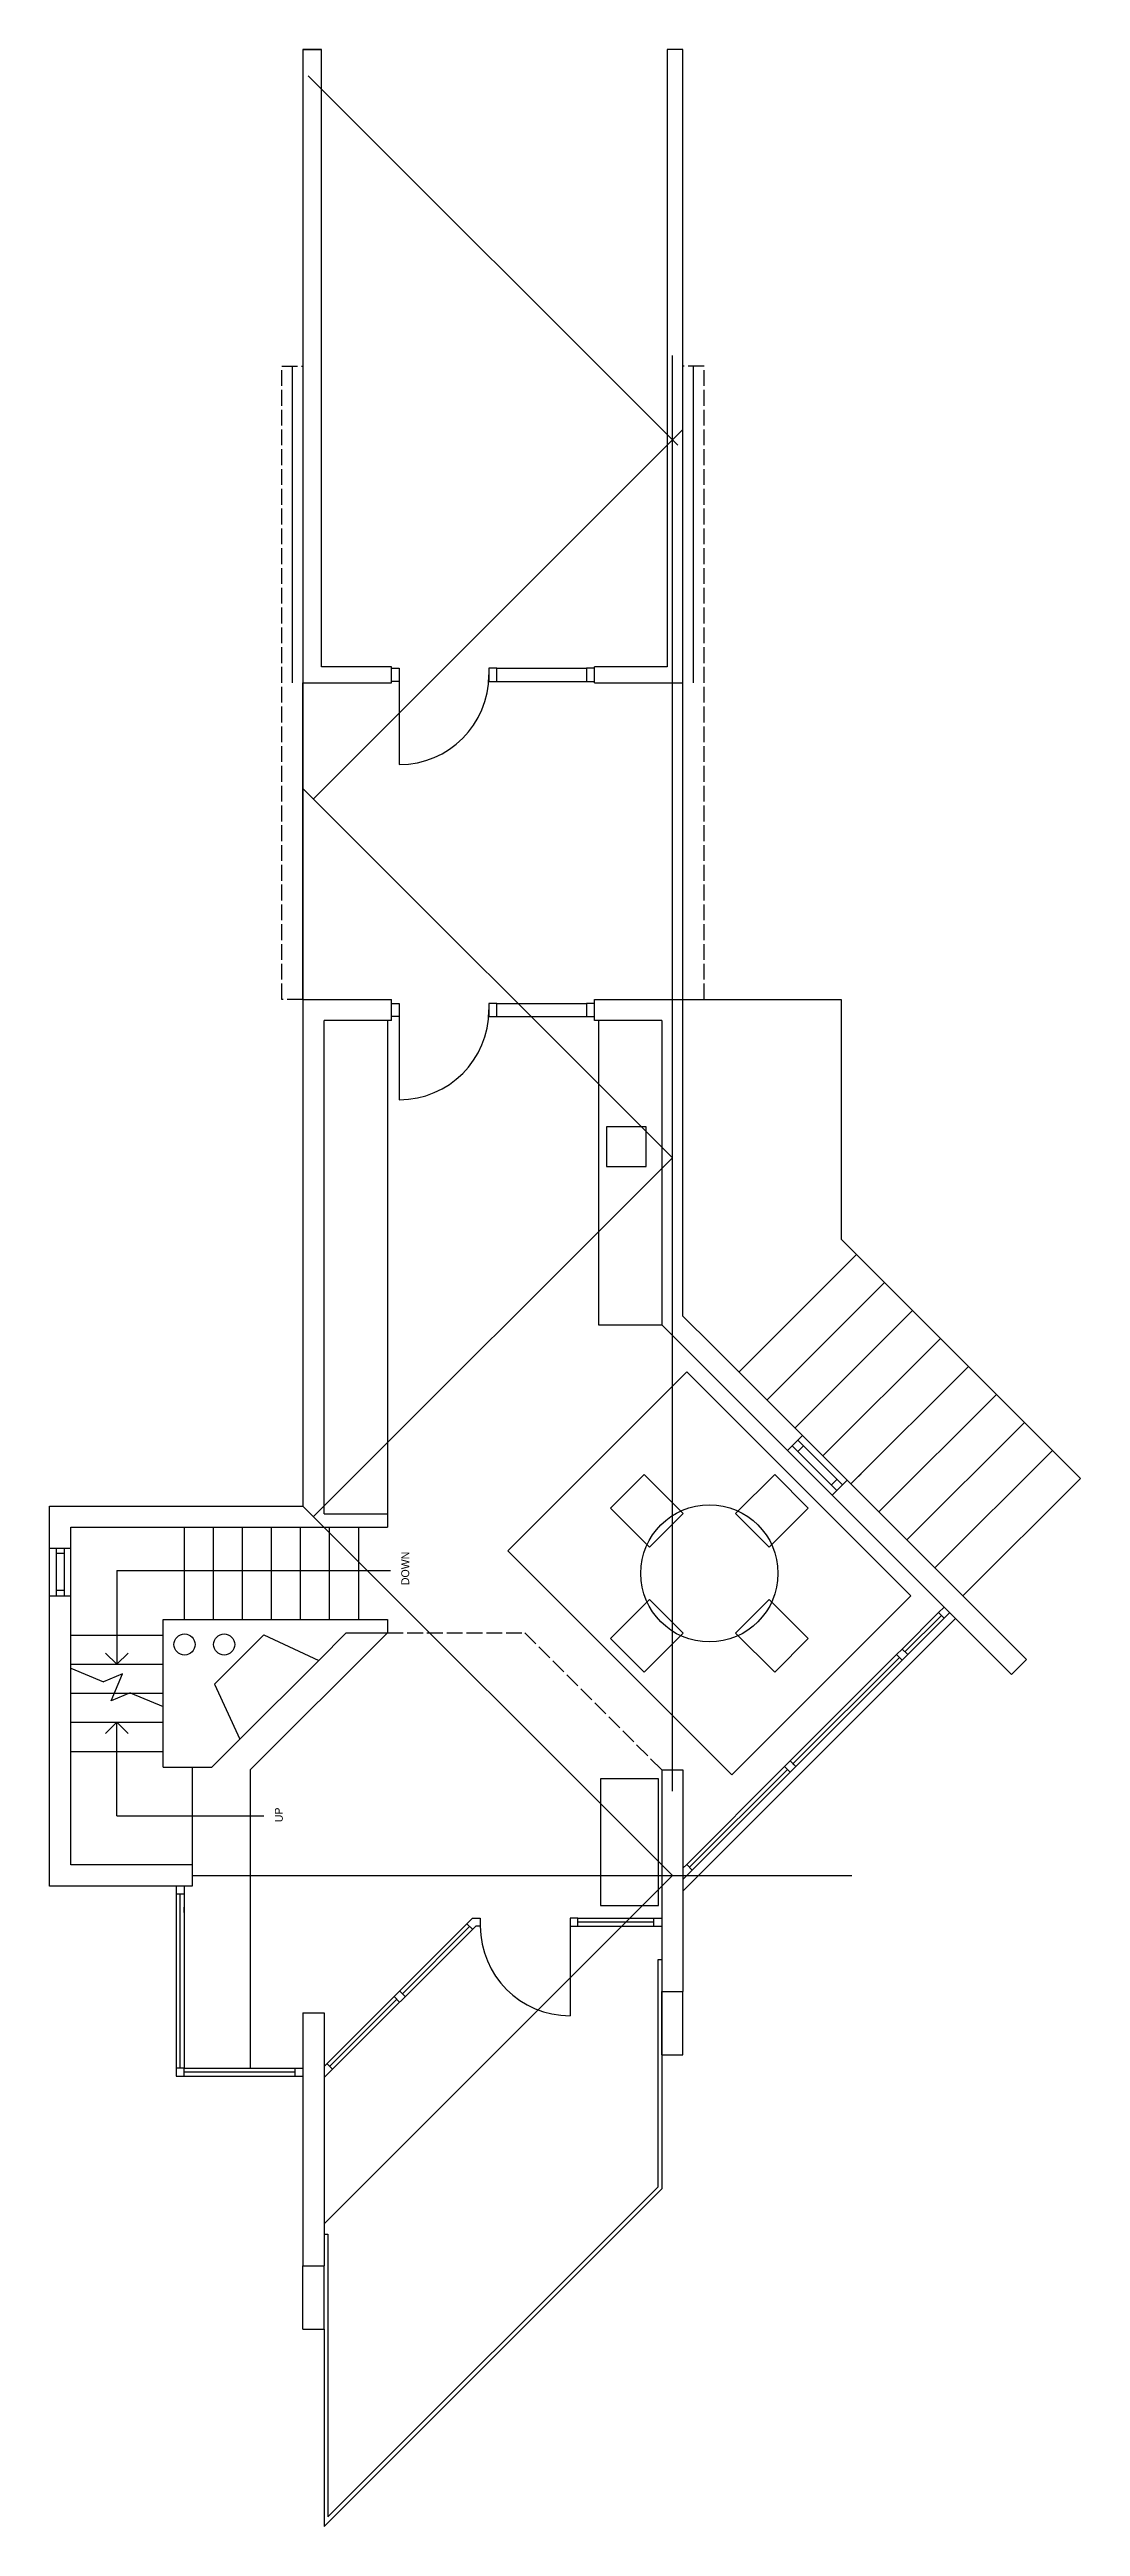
# Model space of a CAD drawing. Header units: inches. Extents: x -16498 to 2265, y 141 to 7454.
# Drawn here: x -15775 to -15384, y 927 to 1865 of the extents above; entities that cross this region are included whole.
import ezdxf

# ---------------------------------------------------------------- set-up
doc = ezdxf.new("R2010")
doc.units = ezdxf.units.IN
doc.header["$LTSCALE"] = 0.5
doc.header["$MEASUREMENT"] = 0
doc.linetypes.add('ACAD_ISO02W100', pattern=[15, 12, -3])
doc.layers.get('0').update_dxf_attribs({"color": 253})
for name, color, linetype in [('A-doors', 254, 'Continuous'), ('A-Elev-North', 7, 'Continuous'), ('A-Elev-South', 7, 'Continuous'), ('A-furniture', 33, 'Continuous'), ('A-glazing', 252, 'Continuous'), ('A-millwork', 252, 'Continuous'), ('A-soffit', 251, 'ACAD_ISO02W100'), ('A-stairs', 252, 'Continuous'), ('A-text', 254, 'Continuous'), ('A-walls', 7, 'Continuous'), ('construction', 160, 'Continuous')]:
    doc.layers.add(name, color=color, linetype=linetype)

msp = doc.modelspace()

# ---------------------------------------------------------------- linework, layer by layer
for p, q in [((-15678.96, 1625.27), (-15678.96, 1505.27)), ((-15678.96, 1505.27), (-15678.96, 1625.27)), ((-15534.96, 1505.27), (-15534.96, 1625.27))]:
    msp.add_line(p, q)
at = {"layer": 'A-doors'}
for p, q in [((-15682.96, 1625.27), (-15682.96, 1745.27)), ((-15530.96, 1625.27), (-15530.96, 1745.27)), ((-15645.46, 1630.77), (-15642.46, 1630.77)), ((-15645.46, 1625.77), (-15645.46, 1630.77)), ((-15642.46, 1625.77), (-15645.46, 1625.77)), ((-15642.46, 1630.77), (-15642.46, 1625.77)), ((-15642.46, 1628.27), (-15642.46, 1594.27)), ((-15605.46, 1630.77), (-15608.46, 1630.77)), ((-15608.46, 1630.77), (-15608.46, 1625.77)), ((-15608.46, 1625.77), (-15605.46, 1625.77)), ((-15605.46, 1625.77), (-15605.46, 1630.77)), ((-15605.46, 1630.77), (-15571.46, 1630.77)), ((-15605.46, 1625.77), (-15571.46, 1625.77)), ((-15568.46, 1630.77), (-15571.46, 1630.77)), ((-15571.46, 1630.77), (-15571.46, 1625.77)), ((-15571.46, 1625.77), (-15568.46, 1625.77)), ((-15568.46, 1625.77), (-15568.46, 1630.77)), ((-15645.46, 1503.77), (-15642.46, 1503.77)), ((-15645.46, 1498.77), (-15645.46, 1503.77)), ((-15642.46, 1503.77), (-15642.46, 1498.77)), ((-15605.46, 1503.77), (-15608.46, 1503.77)), ((-15608.46, 1503.77), (-15608.46, 1498.77)), ((-15605.46, 1498.77), (-15605.46, 1503.77)), ((-15568.46, 1503.77), (-15571.46, 1503.77)), ((-15571.46, 1503.77), (-15571.46, 1498.77)), ((-15568.46, 1498.77), (-15568.46, 1503.77)), ((-15642.46, 1498.77), (-15645.46, 1498.77)), ((-15642.46, 1501.27), (-15642.46, 1467.27)), ((-15608.46, 1498.77), (-15605.46, 1498.77)), ((-15571.46, 1498.77), (-15568.46, 1498.77)), ((-15574.75, 1157.11), (-15577.75, 1157.11)), ((-15577.75, 1157.11), (-15577.75, 1154.11)), ((-15574.75, 1154.11), (-15574.75, 1157.11)), ((-15545.96, 1154.11), (-15545.96, 1157.11)), ((-15577.75, 1154.11), (-15577.75, 1120.11)), ((-15577.75, 1154.11), (-15574.75, 1154.11))]:
    msp.add_line(p, q, dxfattribs=at)
for centre, start, end in [((-15642.46, 1628.27), 270, 0), ((-15642.46, 1501.27), 270, 0), ((-15577.75, 1154.11), 180, 270)]:
    msp.add_arc(centre, 34, start, end, dxfattribs=at)
at = {"layer": 'A-Elev-North', "color": 7}
for p, q in [((-15438.13, 1272.88), (-15436, 1275)), ((-15436, 1270.76), (-15433.88, 1272.88)), ((-15454.04, 1256.97), (-15451.91, 1259.09)), ((-15451.91, 1254.85), (-15449.79, 1256.97))]:
    msp.add_line(p, q, dxfattribs=at)
at = {"layer": 'A-Elev-North', "color": 254}
for p, q in [((-15494.34, 1216.66), (-15496.46, 1214.54)), ((-15494.34, 1212.42), (-15492.22, 1214.54)), ((-15492.22, 1214.54), (-15493.28, 1215.6)), ((-15533.55, 1177.46), (-15534.96, 1176.04)), ((-15534.96, 1171.8), (-15531.43, 1175.33))]:
    msp.add_line(p, q, dxfattribs=at)
at = {"layer": 'A-Elev-South', "color": 253}
for p, q in [((-15534.96, 1505.27), (-15474.96, 1505.27)), ((-15474.96, 1505.27), (-15474.96, 1414.36)), ((-15513.76, 1364.07), (-15469.21, 1408.61)), ((-15474.96, 1414.36), (-15384.36, 1323.76)), ((-15503.15, 1353.46), (-15458.6, 1398.01)), ((-15492.54, 1342.85), (-15448, 1387.4)), ((-15481.94, 1332.25), (-15437.39, 1376.79)), ((-15471.33, 1321.64), (-15426.78, 1366.19)), ((-15460.72, 1311.03), (-15416.18, 1355.58)), ((-15450.12, 1300.43), (-15405.57, 1344.97)), ((-15439.51, 1289.82), (-15394.96, 1334.37)), ((-15428.9, 1279.21), (-15384.36, 1323.76)), ((-15542.96, 1141.27), (-15544.46, 1141.27)), ((-15542.96, 1105.27), (-15542.96, 1129.27)), ((-15534.96, 1105.27), (-15534.96, 1129.27)), ((-15678.96, 1001.27), (-15678.96, 1025.27)), ((-15670.96, 1001.27), (-15670.96, 1025.27))]:
    msp.add_line(p, q, dxfattribs=at)
at = {"layer": 'A-Elev-South', "color": 7}
for p, q in [((-15404.84, 1255.15), (-15472.73, 1323.03)), ((-15410.5, 1249.49), (-15404.84, 1255.15))]:
    msp.add_line(p, q, dxfattribs=at)
at = {"layer": 'A-furniture'}
msp.add_lwpolyline([(-15516.48, 1211.4), (-15448.59, 1279.28), (-15533.45, 1364.14), (-15601.33, 1296.25)], close=True, dxfattribs=at)
for points in [[(-15534.86, 1310.4), (-15549.71, 1325.25), (-15562.44, 1312.52), (-15547.59, 1297.67), (-15534.86, 1310.4)], [(-15515.06, 1310.4), (-15500.21, 1325.25), (-15487.48, 1312.52), (-15502.33, 1297.67), (-15515.06, 1310.4)], [(-15547.59, 1277.87), (-15562.44, 1263.02), (-15549.71, 1250.29), (-15534.86, 1265.14), (-15547.59, 1277.87)], [(-15502.33, 1277.87), (-15487.48, 1263.02), (-15500.21, 1250.29), (-15515.06, 1265.14), (-15502.33, 1277.87)], [(-15566.23, 1161.91), (-15544.23, 1161.91), (-15544.23, 1209.91), (-15566.23, 1209.91), (-15566.23, 1161.91)]]:
    msp.add_lwpolyline(points, dxfattribs=at)
msp.add_circle((-15524.96, 1287.77), 26, dxfattribs=at)
at = {"layer": 'A-glazing'}
for p, q in [((-15605.46, 1503.77), (-15571.46, 1503.77)), ((-15605.46, 1498.77), (-15571.46, 1498.77)), ((-15476.61, 1319.14), (-15493.59, 1336.12)), ((-15489.34, 1336.12), (-15491.46, 1333.99)), ((-15466.39, 1326.6), (-15468.51, 1324.48)), ((-15476.6, 1323.38), (-15478.73, 1321.26)), ((-15772.46, 1297.27), (-15772.46, 1279.27)), ((-15769.46, 1297.27), (-15769.46, 1279.27)), ((-15769.46, 1295.27), (-15772.46, 1295.27)), ((-15769.46, 1281.27), (-15772.46, 1281.27)), ((-15431.71, 1270.71), (-15534.91, 1167.51)), ((-15438.13, 1272.88), (-15451.91, 1259.09)), ((-15437.06, 1271.82), (-15450.85, 1258.03)), ((-15436, 1270.76), (-15449.79, 1256.97)), ((-15454.04, 1256.97), (-15494.34, 1216.66)), ((-15452.97, 1255.91), (-15493.28, 1215.6)), ((-15451.91, 1254.85), (-15492.22, 1214.54)), ((-15496.46, 1214.54), (-15533.55, 1177.46)), ((-15495.4, 1213.48), (-15532.49, 1176.4)), ((-15494.34, 1212.42), (-15531.43, 1175.33)), ((-15726.96, 1169.27), (-15726.96, 1097.27)), ((-15726.96, 1166.27), (-15723.96, 1166.27)), ((-15725.46, 1100.27), (-15725.46, 1166.27)), ((-15723.96, 1169.27), (-15723.96, 1100.27)), ((-15726.96, 1161.27), (-15726.96, 1159.27)), ((-15723.96, 1159.27), (-15723.96, 1161.27)), ((-15616.87, 1154.98), (-15614.75, 1152.86)), ((-15614.75, 1157.11), (-15611.75, 1157.11)), ((-15611.75, 1157.11), (-15611.75, 1154.11)), ((-15545.96, 1155.61), (-15574.75, 1155.61)), ((-15613.5, 1154.11), (-15670.96, 1096.65)), ((-15615.81, 1153.92), (-15641.26, 1128.47)), ((-15611.75, 1154.11), (-15613.5, 1154.11)), ((-15644.44, 1127.41), (-15642.32, 1125.29)), ((-15642.32, 1129.53), (-15640.2, 1127.41)), ((-15643.38, 1126.35), (-15668.84, 1100.89)), ((-15723.96, 1100.27), (-15726.96, 1100.27)), ((-15723.96, 1097.27), (-15723.96, 1100.27)), ((-15723.96, 1100.27), (-15678.96, 1100.27)), ((-15681.96, 1098.77), (-15723.96, 1098.77)), ((-15681.96, 1097.27), (-15681.96, 1100.27)), ((-15669.9, 1101.95), (-15667.78, 1099.83)), ((-15726.96, 1097.27), (-15723.96, 1097.27)), ((-15723.96, 1097.27), (-15678.96, 1097.27))]:
    msp.add_line(p, q, dxfattribs=at)
at = {"layer": 'A-glazing', "color": 253}
for p, q in [((-15478.38, 1317.38), (-15495.35, 1334.35)), ((-15474.49, 1321.27), (-15491.46, 1338.24)), ((-15472.73, 1323.03), (-15489.7, 1340))]:
    msp.add_line(p, q, dxfattribs=at)
at = {"layer": 'A-glazing', "color": 254}
for p, q in [((-15436, 1270.76), (-15438.13, 1272.88)), ((-15449.79, 1256.97), (-15451.91, 1259.09)), ((-15451.91, 1254.85), (-15454.04, 1256.97)), ((-15494.34, 1212.42), (-15496.46, 1214.54)), ((-15492.22, 1214.54), (-15494.34, 1216.66)), ((-15531.43, 1175.33), (-15533.55, 1177.46))]:
    msp.add_line(p, q, dxfattribs=at)
at = {"layer": 'A-glazing', "color": 252}
for p, q in [((-15614.75, 1157.11), (-15670.96, 1100.89)), ((-15574.75, 1157.11), (-15542.96, 1157.11)), ((-15574.75, 1154.11), (-15542.96, 1154.11))]:
    msp.add_line(p, q, dxfattribs=at)
at = {"layer": 'A-millwork'}
for p, q in [((-15646.96, 1497.27), (-15646.96, 1310.27)), ((-15566.96, 1497.27), (-15566.96, 1381.96)), ((-15563.96, 1456.96), (-15563.96, 1441.96)), ((-15548.96, 1456.96), (-15563.96, 1456.96)), ((-15548.96, 1441.96), (-15548.96, 1456.96)), ((-15563.96, 1441.96), (-15548.96, 1441.96)), ((-15566.96, 1381.96), (-15542.96, 1381.96)), ((-15544.46, 1141.27), (-15544.46, 1055.17)), ((-15542.96, 1129.27), (-15542.96, 1054.55)), ((-15542.96, 1054.55), (-15670.96, 926.55)), ((-15544.46, 1055.17), (-15669.46, 930.17)), ((-15670.96, 1037.27), (-15669.46, 1037.27)), ((-15669.46, 1037.27), (-15669.46, 930.17)), ((-15670.96, 1001.27), (-15670.96, 926.55))]:
    msp.add_line(p, q, dxfattribs=at)
at = {"layer": 'A-soffit'}
for p, q in [((-15686.96, 1505.27), (-15686.96, 1745.27)), ((-15686.96, 1745.27), (-15678.96, 1745.27)), ((-15526.96, 1745.27), (-15534.96, 1745.27)), ((-15526.96, 1505.27), (-15526.96, 1745.27)), ((-15678.96, 1505.27), (-15686.96, 1505.27)), ((-15534.96, 1505.27), (-15526.96, 1505.27)), ((-15646.96, 1265.27), (-15594.96, 1265.27)), ((-15542.96, 1213.27), (-15594.96, 1265.27))]:
    msp.add_line(p, q, dxfattribs=at)
at = {"layer": 'A-stairs'}
for p, q in [((-15723.96, 1305.27), (-15723.96, 1270.27)), ((-15712.96, 1305.27), (-15712.96, 1270.27)), ((-15701.96, 1305.27), (-15701.96, 1270.27)), ((-15690.96, 1305.27), (-15690.96, 1270.27)), ((-15679.96, 1305.27), (-15679.96, 1270.27)), ((-15668.96, 1305.27), (-15668.96, 1270.27)), ((-15657.96, 1305.27), (-15657.96, 1270.27)), ((-15766.96, 1264.31), (-15731.96, 1264.31)), ((-15646.96, 1265.27), (-15698.96, 1213.27)), ((-15766.96, 1253.31), (-15731.96, 1253.31)), ((-15766.96, 1251.81), (-15754.54, 1246.67)), ((-15747.36, 1249.64), (-15754.54, 1246.67)), ((-15751.57, 1239.48), (-15747.36, 1249.64)), ((-15766.96, 1242.31), (-15731.96, 1242.31)), ((-15744.38, 1242.46), (-15751.57, 1239.48)), ((-15744.38, 1242.46), (-15731.96, 1237.31)), ((-15766.96, 1231.31), (-15731.96, 1231.31)), ((-15766.96, 1220.31), (-15731.96, 1220.31)), ((-15720.96, 1214.36), (-15720.96, 1177.27)), ((-15698.96, 1213.27), (-15698.96, 1100.27))]:
    msp.add_line(p, q, dxfattribs=at)
at = {"layer": 'A-text'}
for p, q in [((-15749.46, 1288.81), (-15749.46, 1253.31)), ((-15749.46, 1288.81), (-15645.83, 1288.81)), ((-15749.46, 1253.31), (-15753.7, 1257.56)), ((-15749.46, 1253.31), (-15745.22, 1257.56)), ((-15749.46, 1231.31), (-15753.7, 1227.07)), ((-15749.46, 1231.31), (-15745.22, 1227.07)), ((-15749.46, 1195.81), (-15749.46, 1231.31)), ((-15749.46, 1195.81), (-15693.72, 1195.81))]:
    msp.add_line(p, q, dxfattribs=at)
at = {"layer": 'A-walls'}
for p, q in [((-15678.96, 1865.27), (-15678.96, 1625.27)), ((-15678.96, 1865.27), (-15671.96, 1865.27)), ((-15671.96, 1865.27), (-15678.96, 1865.27)), ((-15671.96, 1631.27), (-15671.96, 1865.27)), ((-15540.96, 1865.27), (-15540.96, 1631.27)), ((-15534.96, 1865.27), (-15540.96, 1865.27)), ((-15534.96, 1625.27), (-15534.96, 1865.27)), ((-15678.96, 1625.27), (-15645.46, 1625.27)), ((-15645.46, 1631.27), (-15671.96, 1631.27)), ((-15645.46, 1625.27), (-15645.46, 1631.27)), ((-15540.96, 1631.27), (-15568.46, 1631.27)), ((-15568.46, 1625.27), (-15568.46, 1631.27)), ((-15568.46, 1625.27), (-15534.96, 1625.27)), ((-15678.96, 1505.27), (-15678.96, 1313.27)), ((-15678.96, 1505.27), (-15645.46, 1505.27)), ((-15645.46, 1497.27), (-15645.46, 1505.27)), ((-15568.46, 1505.27), (-15534.96, 1505.27)), ((-15568.46, 1497.27), (-15568.46, 1505.27)), ((-15534.96, 1385.27), (-15534.96, 1505.27)), ((-15670.96, 1310.27), (-15670.96, 1497.27)), ((-15645.46, 1497.27), (-15670.96, 1497.27)), ((-15542.96, 1497.27), (-15568.46, 1497.27)), ((-15542.96, 1497.27), (-15542.96, 1381.96)), ((-15495.35, 1334.35), (-15542.96, 1381.96)), ((-15534.96, 1385.27), (-15523.64, 1373.95)), ((-15523.64, 1373.95), (-15489.7, 1340)), ((-15489.7, 1340), (-15495.35, 1334.35)), ((-15472.73, 1323.03), (-15478.38, 1317.38)), ((-15410.5, 1249.49), (-15478.38, 1317.38)), ((-15774.96, 1297.27), (-15774.96, 1313.27)), ((-15774.96, 1313.27), (-15678.96, 1313.27)), ((-15766.96, 1297.27), (-15766.96, 1305.27)), ((-15766.96, 1305.27), (-15646.96, 1305.27)), ((-15670.96, 1310.27), (-15646.96, 1310.27)), ((-15646.96, 1310.27), (-15646.96, 1305.27)), ((-15774.96, 1297.27), (-15766.96, 1297.27)), ((-15774.96, 1279.27), (-15766.96, 1279.27)), ((-15774.96, 1169.27), (-15774.96, 1279.27)), ((-15766.96, 1177.27), (-15766.96, 1279.27)), ((-15731.96, 1270.27), (-15646.96, 1270.27)), ((-15731.96, 1214.36), (-15731.96, 1270.27)), ((-15646.96, 1270.27), (-15646.96, 1265.27)), ((-15693.79, 1264.5), (-15712.52, 1245.77)), ((-15693.79, 1264.5), (-15672.99, 1254.8)), ((-15662.52, 1265.27), (-15672.99, 1254.8)), ((-15662.52, 1265.27), (-15646.96, 1265.27)), ((-15702.96, 1224.83), (-15672.99, 1254.8)), ((-15712.52, 1245.77), (-15702.82, 1224.96)), ((-15702.96, 1224.83), (-15713.43, 1214.36)), ((-15731.96, 1214.36), (-15713.43, 1214.36)), ((-15542.96, 1213.27), (-15534.96, 1213.27)), ((-15542.96, 1213.27), (-15542.96, 1129.27)), ((-15534.96, 1213.27), (-15534.96, 1129.27)), ((-15720.96, 1177.27), (-15766.96, 1177.27)), ((-15720.96, 1177.27), (-15720.96, 1169.27)), ((-15720.96, 1169.27), (-15774.96, 1169.27)), ((-15542.96, 1129.27), (-15534.96, 1129.27)), ((-15678.96, 1121.27), (-15678.96, 1025.27)), ((-15678.96, 1121.27), (-15670.96, 1121.27)), ((-15670.96, 1121.27), (-15670.96, 1025.27)), ((-15678.96, 1025.27), (-15670.96, 1025.27))]:
    msp.add_line(p, q, dxfattribs=at)
at = {"layer": 'A-walls', "color": 253}
for p, q in [((-15774.96, 1279.27), (-15774.96, 1297.27)), ((-15766.96, 1279.27), (-15766.96, 1297.27)), ((-15542.96, 1105.27), (-15534.96, 1105.27)), ((-15678.96, 1001.27), (-15670.96, 1001.27))]:
    msp.add_line(p, q, dxfattribs=at)
at = {"layer": 'A-walls'}
for centre in [(-15723.81, 1260.79), (-15708.81, 1260.79)]:
    msp.add_circle(centre, 4, dxfattribs=at)
at = {"layer": 'construction'}
for p, q in [((-15676.96, 1855.27), (-15536.96, 1715.27)), ((-15538.96, 1205.27), (-15538.96, 1749.27)), ((-15674.96, 1581.27), (-15534.96, 1721.27)), ((-15678.96, 1585.27), (-15538.96, 1445.27)), ((-15674.96, 1309.27), (-15538.96, 1445.27)), ((-15678.96, 1313.27), (-15538.96, 1173.27)), ((-15720.96, 1173.27), (-15470.97, 1173.27)), ((-15670.96, 1041.27), (-15538.96, 1173.27))]:
    msp.add_line(p, q, dxfattribs=at)

# ---------------------------------------------------------------- texts
at = {"layer": 'A-text'}
for s, p in [('DOWN', (-15638.7, 1283.29)), ('UP', (-15686.6, 1193.44))]:
    msp.add_text(s, height=3, rotation=90, dxfattribs=at).set_placement(p)

doc.saveas('drawing.dxf')
